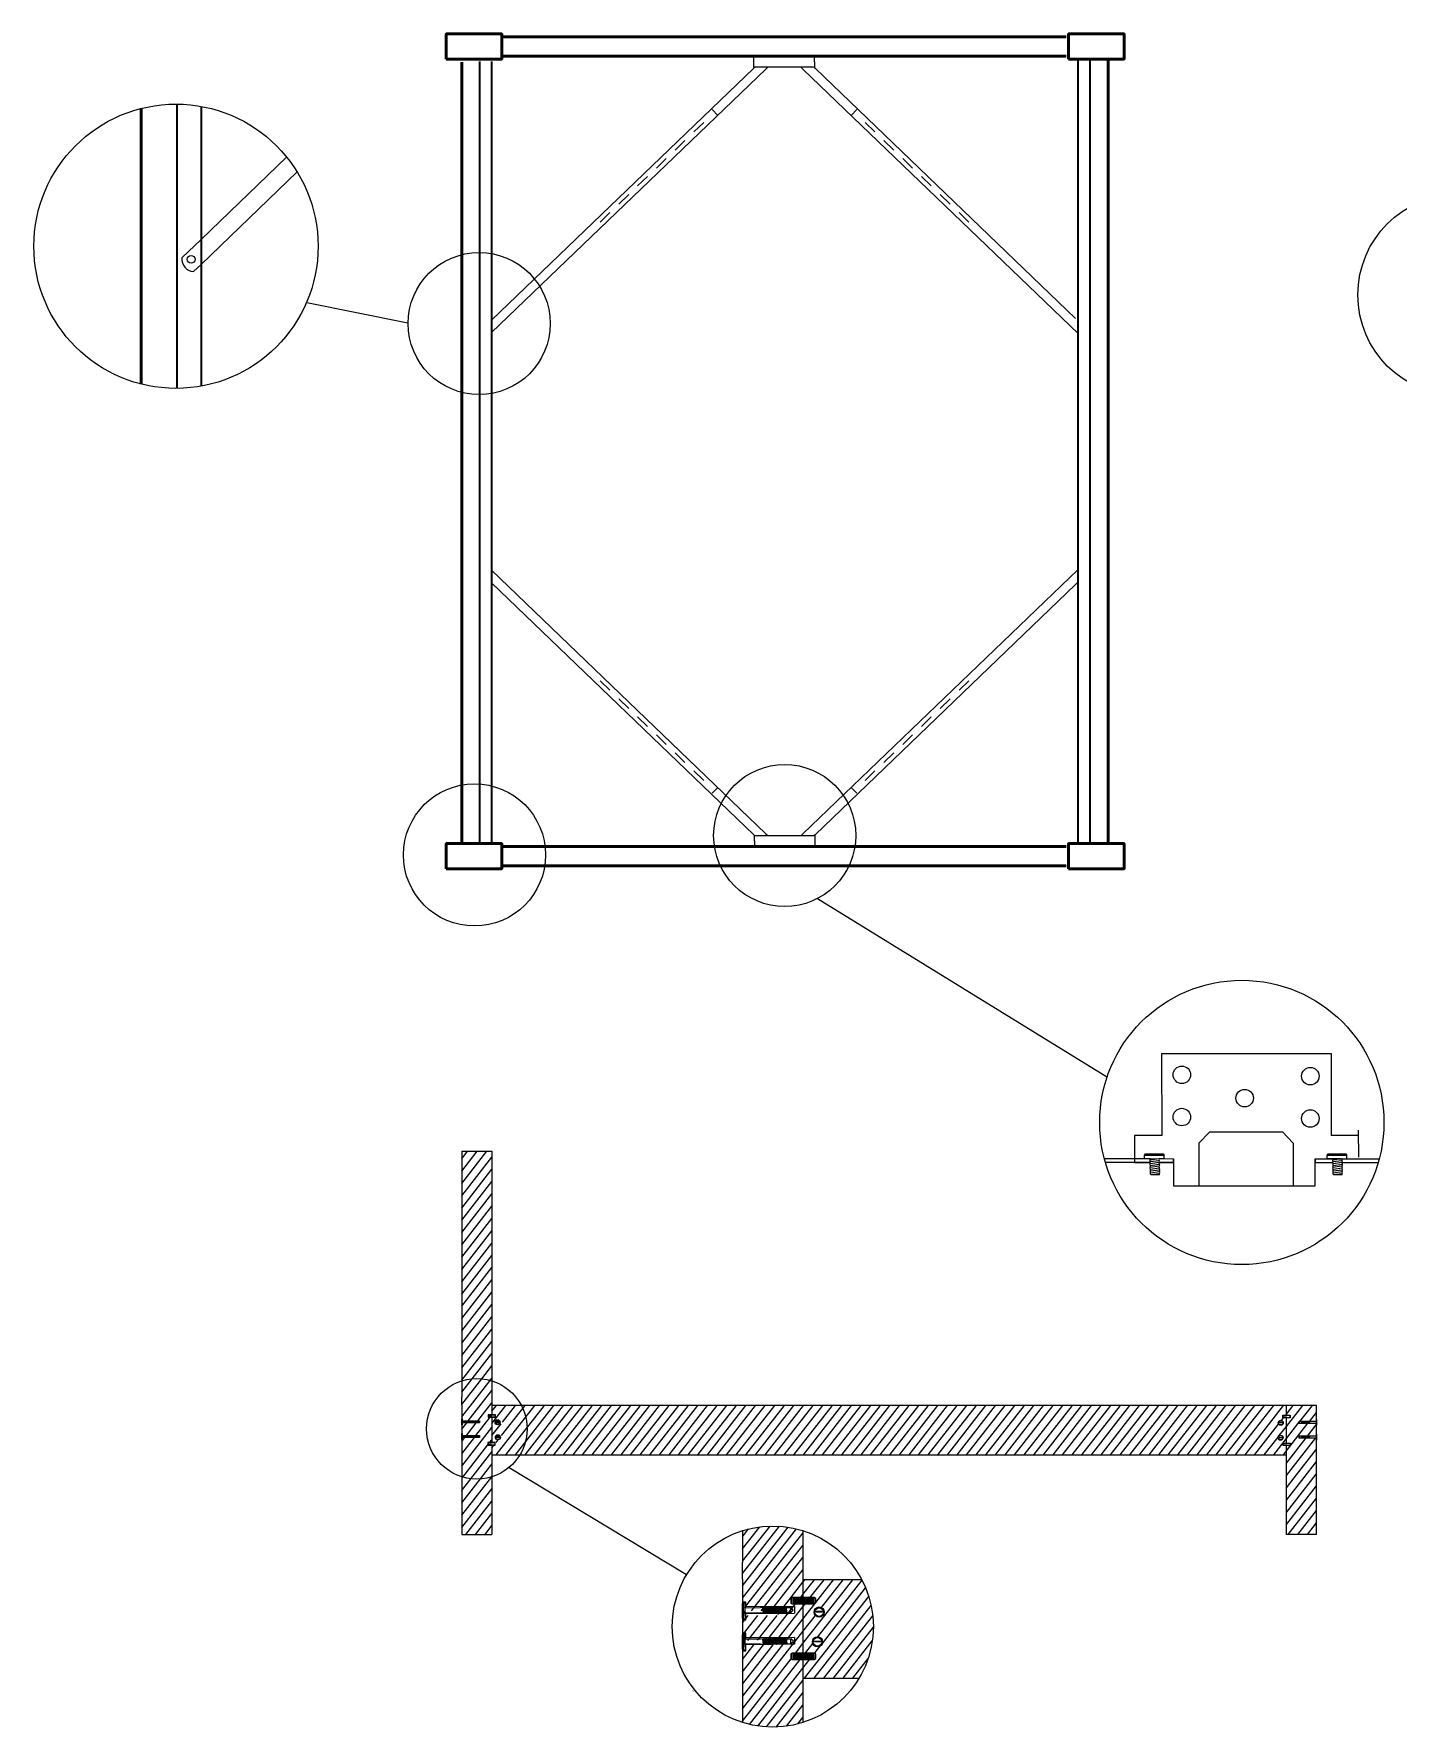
# Model space of a CAD drawing. Header units: centimetres. Extents: x 50 to 1431, y -211 to 1012.
# Drawn here: x 826.2 to 1164.3, y -44.1 to 375.7 of the extents above; entities that cross this region are included whole.
import ezdxf

# ---------------------------------------------------------------- set-up
doc = ezdxf.new("R2010")
doc.units = ezdxf.units.CM
doc.header["$MEASUREMENT"] = 0
doc.layers.add('Chiodi', color=1, linetype='Continuous')
doc.layers.add('struttura', color=7, linetype='Continuous')
pattern_1 = [(52, (871.039, 238.7672), (-1.47752, 1.154365), [])]

msp = doc.modelspace()

# ---------------------------------------------------------------- hatches: boundary and pattern name
h = msp.add_hatch()
h.set_pattern_fill('ANSI31', color=256, scale=15, angle=7)
h.paths.add_polyline_path([(939.71, 98.69), (932.22, 98.69), (932.22, 41.78, -0.153771), (939.71, 41.78)])
h = msp.add_hatch()
h.set_pattern_fill('ANSI31', color=256, scale=15, angle=7)
h.paths.add_polyline_path([(939.71, 41.78, 0.153771), (932.22, 41.78), (932.22, 37.84), (932.22, 35.75), (932.22, 32.33), (932.31, 32.33), (932.31, 31.87), (936.61, 31.87), (936.61, 31.39), (932.31, 31.39), (932.31, 30.86), (932.22, 30.86), (932.22, 28.7), (932.22, 28.69), (932.31, 28.69), (932.31, 28.23), (936.61, 28.23), (936.61, 27.75), (932.31, 27.75), (932.31, 27.22), (932.22, 27.22), (932.22, 18.01, 0.153771), (939.71, 18.01), (939.71, 25.86), (938.7, 25.86), (938.7, 26.46), (939.69, 26.46), (939.69, 32.78), (938.78, 32.78), (938.78, 33.38), (939.71, 33.38)])
h = msp.add_hatch()
h.set_pattern_fill('ANSI31', color=256, scale=15, angle=7)
h.set_pattern_definition(pattern_1)
h.paths.add_polyline_path([(1126.88, 30.19, -0.114748), (1128.16, 35.69), (939.71, 35.69), (939.71, 33.41), (940.67, 33.41), (940.67, 32.8), (939.71, 32.8), (939.71, 26.49), (940.73, 26.49), (940.73, 25.89), (939.71, 25.89), (939.71, 23.48), (1128.84, 23.48, -0.143024)])
h.paths.add_polyline_path([(942.26, 31.69), (941.19, 31.69, 0.992976)], flags=0)
h.paths.add_polyline_path([(941.09, 31.69, -1), (942.34, 31.69, -1)], flags=16)
h.paths.add_polyline_path([(942.05, 27.99), (940.99, 27.99, 0.992976)], flags=0)
h.paths.add_polyline_path([(940.89, 27.99, -1), (942.14, 27.99, -1)], flags=16)
h = msp.add_hatch()
h.set_pattern_fill('ANSI31', color=256, scale=15, angle=7)
h.set_pattern_definition(pattern_1)
h.paths.add_polyline_path([(1136.62, 32.65), (1135.74, 32.65), (1135.74, 33.26), (1136.62, 33.26), (1136.62, 35.69), (1128.16, 35.69, 0.114748), (1126.88, 30.19, 0.143024), (1128.84, 23.48), (1136.62, 23.48), (1136.62, 25.73), (1135.82, 25.73), (1135.82, 26.34), (1136.62, 26.34)])
h.paths.add_polyline_path([(1134.7, 31.47), (1135.75, 31.47, 0.829209)], flags=0)
h.paths.add_polyline_path([(1135.85, 31.37, -1), (1134.59, 31.37, -1)], flags=16)
h.paths.add_polyline_path([(1134.64, 27.76), (1135.68, 27.76, 0.829209)], flags=0)
h.paths.add_polyline_path([(1135.78, 27.67, -1), (1134.52, 27.67, -1)], flags=16)
h = msp.add_hatch()
h.set_pattern_fill('ANSI31', color=256, scale=15, angle=7)
h.set_pattern_definition(pattern_1)
h.paths.add_polyline_path([(1144.11, 27.09), (1144.03, 27.09), (1144.03, 27.62), (1139.73, 27.62), (1139.73, 28.1), (1144.03, 28.1), (1144.03, 28.57), (1144.05, 30.74), (1144.03, 30.74), (1144.03, 31.26), (1139.73, 31.26), (1139.73, 31.74), (1144.03, 31.74), (1144.03, 32.21), (1144.11, 35.69), (1136.62, 35.69), (1136.62, 33.26), (1137.56, 33.26), (1137.56, 32.65), (1136.62, 32.65), (1136.62, 26.34), (1137.64, 26.34), (1137.64, 25.73), (1136.62, 25.73), (1136.62, 18.03, 0.154369), (1144.11, 18.67)])
h = msp.add_hatch()
h.set_pattern_fill('ANSI31', color=256, scale=15, angle=7)
h.paths.add_polyline_path([(939.71, 18.01, -0.153771), (932.22, 18.01), (932.22, 3.69), (939.71, 3.69)])
h = msp.add_hatch()
h.set_pattern_fill('ANSI31', color=256, scale=15, angle=7)
h.set_pattern_definition(pattern_1)
h.paths.add_polyline_path([(1144.11, 18.67, -0.154369), (1136.62, 18.03), (1136.62, 3.69), (1144.11, 3.69)])
h = msp.add_hatch()
h.set_pattern_fill('ANSI31', color=256, scale=15, angle=7)
h.paths.add_polyline_path([(1016.79, 4.65, 0.153771), (1001.81, 4.65), (1001.81, -3.24), (1001.81, -7.41), (1001.81, -14.5), (1002.35, -14.48), (1002.35, -15.28), (1010.53, -15.21), (1010.53, -16.35), (1002.36, -16.41), (1002.37, -17.43), (1001.81, -17.44), (1001.81, -21.78), (1002.35, -21.77), (1002.35, -22.56), (1010.53, -22.5), (1010.53, -23.63), (1002.36, -23.7), (1002.37, -24.71), (1001.81, -24.73), (1001.81, -42.9, 0.153771), (1016.79, -42.91), (1016.79, -27.28), (1014.13, -27.28), (1013.77, -27.04), (1013.77, -25.92), (1014.13, -25.68), (1016.79, -25.68), (1016.79, -13.49), (1014.12, -13.49), (1013.75, -13.26), (1013.75, -12.13), (1014.12, -11.89), (1016.79, -11.89)])
h = msp.add_hatch()
h.set_pattern_fill('ANSI31', color=256, scale=15, angle=7)
h.paths.add_polyline_path([(1021.89, -15.54), (1019.76, -15.54, 0.992976)], flags=0)
h.paths.add_polyline_path([(1019.55, -15.53, -1), (1022.06, -15.53, -1)], flags=16)
h.paths.add_polyline_path([(1021.48, -22.94), (1019.35, -22.94, 0.992976)], flags=0)
h.paths.add_polyline_path([(1019.15, -22.93, -1), (1021.66, -22.93, -1)], flags=16)
edge = h.paths.add_edge_path()
edge.add_arc((1009.31, -19.13), 24.93, 329.0363, 387.7044)
edge.add_line((1031.38, -7.54), (1016.79, -7.54))
edge.add_line((1016.79, -7.54), (1016.79, -12.1))
edge.add_line((1016.79, -12.1), (1018.71, -12.1))
edge.add_line((1018.71, -12.1), (1018.71, -13.32))
edge.add_line((1018.71, -13.32), (1016.79, -13.32))
edge.add_line((1016.79, -13.32), (1016.79, -25.93))
edge.add_line((1016.79, -25.93), (1018.85, -25.93))
edge.add_line((1018.85, -25.93), (1018.85, -27.14))
edge.add_line((1018.85, -27.14), (1016.79, -27.14))
edge.add_line((1016.79, -27.14), (1016.79, -31.95))
edge.add_line((1016.79, -31.95), (1030.68, -31.95))

# ---------------------------------------------------------------- linework, layer by layer
for p, q in [((867.61, 324.72), (862.85, 320.13)), ((867.61, 318.53), (865.72, 316.72)), ((918.9, 303.93), (893.86, 308.95)), ((1020.42, 161.37), (1092.25, 117.07)), ((1101.45, 96.84), (1091.53, 96.84)), ((1106.3, 96.87), (1108.67, 96.84)), ((1108.67, 96.84), (1108.67, 95.88)), ((1143.78, 96.84), (1159.64, 96.84)), ((1143.78, 95.89), (1143.78, 96.84)), ((1102.78, 95.88), (1091.81, 95.88)), ((1108.67, 95.88), (1105.15, 95.88)), ((1143.78, 95.89), (1148.08, 95.89)), ((1150.44, 95.89), (1159.37, 95.89)), ((932.22, 35.75), (932.22, 37.84)), ((943.94, 20.31), (987.96, -6.25)), ((1001.81, -7.41), (1001.81, -3.24)), ((989.57, -35.09), (989.54, -35.11))]:
    msp.add_line(p, q)
for centre, radius in [((861.4, 323.01), 35.23), ((1179.25, 310.95), 24.93), ((936.54, 303.86), 17.61), ((1012.27, 176.95), 17.61), ((935.39, 172.15), 17.61), ((1125.57, 105.83), 35.23), ((935.96, 29.89), 12.46), ((1009.31, -19.13), 24.93)]:
    msp.add_circle(centre, radius)
msp.add_arc((865.96, 319.83), 3.12, 174.5173, 265.7627)
at = {"layer": 'Chiodi'}
for p, q in [((1105.63, 122.9), (1147.75, 122.9)), ((1105.63, 122.9), (1105.71, 102.57)), ((1147.75, 122.9), (1147.75, 102.57)), ((1105.71, 102.57), (1098.98, 102.57)), ((1098.98, 102.57), (1098.98, 95.89)), ((1117.62, 103.53), (1114.93, 100.7)), ((1117.62, 103.53), (1135.61, 103.53)), ((1135.61, 103.53), (1138.3, 100.7)), ((1154.48, 102.57), (1147.75, 102.57)), ((1154.55, 97.25), (1154.48, 103.93)), ((1101.45, 97.64), (1101.7, 98.01)), ((1106.3, 97.64), (1101.45, 97.64)), ((1101.45, 96.84), (1101.45, 97.64)), ((1102.83, 96.84), (1101.45, 96.84)), ((1101.7, 98.01), (1106.07, 98.01)), ((1102.83, 96.57), (1105.05, 96.87)), ((1102.83, 96.84), (1105.05, 96.87)), ((1102.83, 96.57), (1102.83, 96.84)), ((1105.05, 96.87), (1106.3, 96.87)), ((1106.07, 98.01), (1106.3, 97.64)), ((1106.3, 96.87), (1106.3, 97.64)), ((1108.67, 95.89), (1108.67, 96.84)), ((1114.93, 100.7), (1114.93, 90.08)), ((1138.3, 100.7), (1138.3, 90.08)), ((1143.78, 96.84), (1143.78, 95.89)), ((1143.78, 96.84), (1154.54, 96.84)), ((1146.74, 97.64), (1146.99, 98.01)), ((1151.59, 97.64), (1146.74, 97.64)), ((1146.74, 96.84), (1146.74, 97.64)), ((1148.12, 96.84), (1146.74, 96.84)), ((1146.99, 98.01), (1151.37, 98.01)), ((1148.12, 96.57), (1150.35, 96.87)), ((1148.12, 96.57), (1148.12, 96.84)), ((1150.12, 96.84), (1148.12, 96.84)), ((1150.12, 96.84), (1151.59, 96.84)), ((1151.37, 98.01), (1151.59, 97.64)), ((1151.59, 96.87), (1151.59, 97.64)), ((1151.59, 96.84), (1151.59, 96.87)), ((1098.98, 95.89), (1102.78, 95.89)), ((1102.85, 96.11), (1105.08, 96.41)), ((1102.86, 95.65), (1105.09, 95.95)), ((1102.86, 94.73), (1105.08, 95.04)), ((1102.88, 96.11), (1105.08, 96.41)), ((1102.89, 95.19), (1105.12, 95.49)), ((1102.89, 94.27), (1105.11, 94.58)), ((1102.89, 93.81), (1105.12, 94.12)), ((1102.91, 95.65), (1105.11, 95.95)), ((1102.91, 94.28), (1105.11, 94.58)), ((1102.92, 95.19), (1105.12, 95.49)), ((1102.92, 93.35), (1105.15, 93.66)), ((1102.94, 93.82), (1105.14, 94.12)), ((1102.95, 93.36), (1105.15, 93.66)), ((1102.98, 92.9), (1105.18, 93.2)), ((1102.98, 92.9), (1105.17, 92.9)), ((1105.14, 95.89), (1108.67, 95.89)), ((1105.17, 92.9), (1105.18, 93.2)), ((1108.67, 95.89), (1108.67, 90.11)), ((1143.78, 90.11), (1143.78, 95.89)), ((1148.15, 96.11), (1150.37, 96.41)), ((1148.15, 95.65), (1150.38, 95.95)), ((1148.15, 94.73), (1150.38, 95.04)), ((1148.17, 96.11), (1150.37, 96.41)), ((1148.18, 95.19), (1150.41, 95.49)), ((1148.18, 94.27), (1150.41, 94.58)), ((1148.19, 93.81), (1150.41, 94.12)), ((1148.2, 95.65), (1150.4, 95.95)), ((1148.2, 94.28), (1150.4, 94.58)), ((1148.21, 95.19), (1150.41, 95.49)), ((1148.21, 93.35), (1150.44, 93.66)), ((1148.23, 93.82), (1150.43, 94.12)), ((1148.24, 93.36), (1150.44, 93.66)), ((1148.27, 92.9), (1150.47, 93.2)), ((1148.27, 92.9), (1150.47, 92.9)), ((1150.47, 92.9), (1150.47, 93.2)), ((1108.67, 90.11), (1143.78, 90.11)), ((1014.12, -11.89), (1013.75, -12.13)), ((1013.75, -12.13), (1013.75, -13.26)), ((1019.58, -11.89), (1014.12, -11.89)), ((1014.12, -13.49), (1014.12, -11.89)), ((1014.35, -12.13), (1019.31, -12.13)), ((1014.36, -12.41), (1019.32, -12.41)), ((1019.95, -12.13), (1019.58, -11.89)), ((1019.58, -13.49), (1019.58, -11.89)), ((1019.95, -13.26), (1019.95, -12.13)), ((1013.75, -13.26), (1014.12, -13.49)), ((1014.12, -13.49), (1019.58, -13.49)), ((1014.36, -12.7), (1019.32, -12.7)), ((1014.36, -13.26), (1019.32, -13.26)), ((1014.37, -12.97), (1019.33, -12.97)), ((1019.58, -13.49), (1019.95, -13.26)), ((1014.13, -25.68), (1013.77, -25.92)), ((1013.77, -25.92), (1013.77, -27.04)), ((1013.77, -27.04), (1014.13, -27.28)), ((1019.6, -25.68), (1014.13, -25.68)), ((1014.13, -27.28), (1014.13, -25.68)), ((1014.13, -27.28), (1019.6, -27.28)), ((1014.37, -25.92), (1019.33, -25.92)), ((1014.38, -26.19), (1019.33, -26.19)), ((1014.38, -26.48), (1019.33, -26.48)), ((1014.38, -27.04), (1019.34, -27.04)), ((1014.39, -26.75), (1019.34, -26.75)), ((1019.97, -25.92), (1019.6, -25.68)), ((1019.6, -27.28), (1019.6, -25.68)), ((1019.6, -27.28), (1019.97, -27.04)), ((1019.97, -27.04), (1019.97, -25.92))]:
    msp.add_line(p, q, dxfattribs=at)
at = {"layer": 'Chiodi', "color": 2}
for p, q in [((933.9, 31.83), (934.07, 31.43)), ((934.15, 31.83), (934.32, 31.43)), ((934.39, 31.83), (934.56, 31.43)), ((934.64, 31.83), (934.81, 31.43)), ((934.89, 31.83), (935.07, 31.43)), ((935.14, 31.83), (935.31, 31.43)), ((935.38, 31.83), (935.55, 31.43)), ((935.63, 31.83), (935.81, 31.43)), ((935.89, 31.83), (936.06, 31.43)), ((1140.45, 31.71), (1140.27, 31.31)), ((1140.7, 31.71), (1140.53, 31.31)), ((1140.96, 31.71), (1140.78, 31.31)), ((1141.2, 31.71), (1141.02, 31.31)), ((1141.44, 31.71), (1141.27, 31.31)), ((1141.7, 31.71), (1141.52, 31.31)), ((1141.95, 31.71), (1141.77, 31.31)), ((1142.19, 31.71), (1142.01, 31.31)), ((1142.43, 31.71), (1142.26, 31.31)), ((933.89, 28.19), (934.06, 27.79)), ((934.13, 28.19), (934.31, 27.79)), ((934.38, 28.19), (934.55, 27.79)), ((934.63, 28.19), (934.8, 27.79)), ((934.88, 28.19), (935.05, 27.79)), ((935.12, 28.19), (935.3, 27.79)), ((935.36, 28.19), (935.54, 27.79)), ((935.62, 28.19), (935.79, 27.79)), ((935.87, 28.19), (936.05, 27.79)), ((1140.46, 28.06), (1140.29, 27.67)), ((1140.71, 28.06), (1140.54, 27.67)), ((1140.97, 28.06), (1140.8, 27.67)), ((1141.21, 28.06), (1141.04, 27.67)), ((1141.45, 28.06), (1141.28, 27.67)), ((1141.71, 28.06), (1141.54, 27.67)), ((1141.96, 28.06), (1141.79, 27.67)), ((1142.2, 28.06), (1142.03, 27.67)), ((1142.45, 28.06), (1142.28, 27.67)), ((1001.8, -17.06), (1001.81, -13.44)), ((1001.81, -13.44), (1002.1, -13.22)), ((1002.13, -17.3), (1002.1, -13.22)), ((1002.1, -13.22), (1002.48, -13.22)), ((1002.49, -14.66), (1002.48, -13.22)), ((1006.3, -14.52), (1002.49, -14.55)), ((1002.5, -15.88), (1002.49, -14.66)), ((1006.3, -15.74), (1002.5, -15.77)), ((1002.5, -15.88), (1002.52, -17.3)), ((1012.69, -14.43), (1006.3, -14.52)), ((1006.3, -15.74), (1012.87, -15.66)), ((1007.02, -15.75), (1006.86, -14.52)), ((1007.27, -15.74), (1007.12, -14.51)), ((1007.27, -15.72), (1007.12, -14.51)), ((1007.52, -15.71), (1007.37, -14.49)), ((1007.53, -15.74), (1007.37, -14.5)), ((1007.78, -15.72), (1007.62, -14.49)), ((1007.78, -15.71), (1007.62, -14.49)), ((1008.03, -15.74), (1007.88, -14.51)), ((1008.28, -15.73), (1008.13, -14.5)), ((1008.28, -15.72), (1008.13, -14.5)), ((1008.54, -15.7), (1008.38, -14.49)), ((1008.54, -15.73), (1008.38, -14.5)), ((1008.79, -15.72), (1008.64, -14.48)), ((1008.79, -15.7), (1008.64, -14.49)), ((1009.05, -15.69), (1008.89, -14.47)), ((1009.04, -15.72), (1008.89, -14.49)), ((1009.3, -15.71), (1009.14, -14.48)), ((1009.3, -15.69), (1009.14, -14.48)), ((1009.55, -15.68), (1009.4, -14.47)), ((1009.55, -15.71), (1009.4, -14.48)), ((1009.81, -15.69), (1009.65, -14.46)), ((1009.8, -15.68), (1009.65, -14.46)), ((1010.06, -15.67), (1009.9, -14.45)), ((1010.06, -15.72), (1009.9, -14.48)), ((1010.31, -15.7), (1010.16, -14.47)), ((1010.31, -15.69), (1010.16, -14.47)), ((1010.56, -15.68), (1010.41, -14.46)), ((1010.57, -15.7), (1010.41, -14.47)), ((1010.82, -15.69), (1010.66, -14.46)), ((1010.82, -15.67), (1010.66, -14.46)), ((1011.07, -15.66), (1010.92, -14.44)), ((1011.32, -15.69), (1011.17, -14.45)), ((1011.58, -15.67), (1011.42, -14.44)), ((1011.57, -15.66), (1011.42, -14.44)), ((1011.83, -15.64), (1011.67, -14.43)), ((1011.83, -15.67), (1011.67, -14.44)), ((1012.08, -15.66), (1011.93, -14.43)), ((1012.08, -15.64), (1011.93, -14.43)), ((1012.34, -15.63), (1012.18, -14.41)), ((1012.34, -15.68), (1012.18, -14.45)), ((1012.59, -15.67), (1012.43, -14.43)), ((1012.59, -15.65), (1012.43, -14.44)), ((1012.84, -15.64), (1012.69, -14.42)), ((1012.69, -14.43), (1013.81, -14.42)), ((1012.84, -15.66), (1012.69, -14.43)), ((1012.87, -15.66), (1013.82, -15.65)), ((1013.82, -15.65), (1013.81, -14.42)), ((1014.41, -15.03), (1013.81, -14.42)), ((1013.82, -15.65), (1014.41, -15.03)), ((1002.13, -17.3), (1001.8, -17.06)), ((1001.82, -21.14), (1002.11, -20.93)), ((1002.14, -25.01), (1002.11, -20.93)), ((1002.11, -20.93), (1002.49, -20.93)), ((1002.52, -17.3), (1002.13, -17.3)), ((1002.5, -22.37), (1002.49, -20.93)), ((1001.81, -24.77), (1001.82, -21.14)), ((1002.14, -25.01), (1001.81, -24.77)), ((1002.52, -25.01), (1002.14, -25.01)), ((1006.31, -22.23), (1002.5, -22.26)), ((1002.51, -23.58), (1002.5, -22.37)), ((1006.31, -23.45), (1002.51, -23.48)), ((1002.51, -23.58), (1002.52, -25.01)), ((1012.7, -22.14), (1006.31, -22.23)), ((1006.31, -23.45), (1012.87, -23.37)), ((1007.03, -23.46), (1006.87, -22.23)), ((1007.28, -23.45), (1007.12, -22.21)), ((1007.28, -23.43), (1007.12, -22.22)), ((1007.53, -23.42), (1007.38, -22.2)), ((1007.53, -23.44), (1007.38, -22.21)), ((1007.79, -23.43), (1007.63, -22.2)), ((1007.79, -23.42), (1007.63, -22.2)), ((1008.04, -23.45), (1007.88, -22.22)), ((1008.29, -23.44), (1008.14, -22.21)), ((1008.29, -23.43), (1008.14, -22.21)), ((1008.55, -23.41), (1008.39, -22.2)), ((1008.55, -23.44), (1008.39, -22.21)), ((1008.8, -23.43), (1008.65, -22.19)), ((1008.8, -23.41), (1008.65, -22.19)), ((1009.05, -23.4), (1008.9, -22.18)), ((1009.05, -23.43), (1008.9, -22.2)), ((1009.31, -23.42), (1009.15, -22.19)), ((1009.3, -23.4), (1009.15, -22.19)), ((1009.56, -23.39), (1009.4, -22.17)), ((1009.56, -23.42), (1009.4, -22.19)), ((1009.81, -23.4), (1009.66, -22.17)), ((1009.81, -23.39), (1009.66, -22.17)), ((1010.07, -23.38), (1009.91, -22.16)), ((1010.06, -23.42), (1009.91, -22.19)), ((1010.32, -23.41), (1010.16, -22.18)), ((1010.32, -23.4), (1010.16, -22.18)), ((1010.57, -23.38), (1010.42, -22.17)), ((1010.57, -23.41), (1010.42, -22.18)), ((1010.83, -23.4), (1010.67, -22.17)), ((1010.83, -23.38), (1010.67, -22.17)), ((1011.08, -23.37), (1010.93, -22.15)), ((1011.33, -23.39), (1011.17, -22.16)), ((1011.58, -23.38), (1011.43, -22.15)), ((1011.58, -23.37), (1011.43, -22.15)), ((1011.84, -23.35), (1011.68, -22.14)), ((1011.84, -23.38), (1011.68, -22.15)), ((1012.09, -23.37), (1011.94, -22.14)), ((1012.09, -23.35), (1011.94, -22.14)), ((1012.34, -23.34), (1012.19, -22.12)), ((1012.34, -23.39), (1012.19, -22.16)), ((1012.6, -23.38), (1012.44, -22.14)), ((1012.6, -23.36), (1012.44, -22.14)), ((1012.85, -23.35), (1012.7, -22.13)), ((1012.7, -22.14), (1013.82, -22.13)), ((1012.85, -23.37), (1012.7, -22.14)), ((1012.87, -23.37), (1013.83, -23.36)), ((1013.83, -23.36), (1013.82, -22.13)), ((1014.42, -22.74), (1013.82, -22.13)), ((1013.83, -23.36), (1014.42, -22.74))]:
    msp.add_line(p, q, dxfattribs=at)
for points in [[(932.28, 32.26), (932.24, 32.33), (932.24, 30.88), (932.28, 30.95), (932.28, 31.43)], [(1144.06, 32.13), (1144.1, 32.2), (1144.1, 30.75), (1144.06, 30.82), (1144.06, 31.31)], [(932.26, 28.62), (932.22, 28.69), (932.22, 27.24), (932.26, 27.3), (932.26, 27.79)], [(1144.07, 28.49), (1144.11, 28.56), (1144.11, 27.11), (1144.07, 27.18), (1144.07, 27.67)]]:
    msp.add_lwpolyline(points, dxfattribs=at)
for points in [[(932.28, 31.83), (936.5, 31.83, -0.414813), (936.55, 31.78), (936.55, 31.49, -0.385623), (936.5, 31.43), (932.28, 31.43), (932.28, 32.26)], [(1144.06, 31.7), (1139.83, 31.71, 0.414813), (1139.78, 31.66), (1139.78, 31.36, 0.385623), (1139.83, 31.31), (1144.06, 31.31), (1144.06, 32.13)], [(932.26, 28.19), (936.49, 28.19, -0.414813), (936.54, 28.14), (936.54, 27.85, -0.385623), (936.49, 27.79), (932.27, 27.79), (932.26, 28.62)], [(1144.07, 28.06), (1139.85, 28.07, 0.414813), (1139.8, 28.02), (1139.8, 27.72, 0.385623), (1139.85, 27.67), (1144.07, 27.67), (1144.07, 28.49)]]:
    msp.add_lwpolyline(points, format="xyb", dxfattribs=at)
at = {"layer": 'Chiodi'}
for points in [[(938.89, 33.31), (939.68, 33.31)], [(939.68, 32.83), (938.89, 32.84)], [(940.47, 33.31), (939.68, 33.31)], [(939.68, 32.83), (940.48, 32.84)], [(1135.86, 33.18), (1136.65, 33.18)], [(1136.65, 32.71), (1135.86, 32.71)], [(1137.44, 33.18), (1136.65, 33.18)], [(1136.65, 32.71), (1137.45, 32.71)], [(939.6, 25.92), (938.81, 25.92)], [(938.82, 26.4), (939.6, 26.4)], [(940.39, 26.4), (939.6, 26.4)], [(939.6, 25.92), (940.4, 25.92)], [(1135.94, 26.27), (1136.73, 26.27)], [(1136.73, 25.79), (1135.94, 25.8)], [(1137.52, 26.27), (1136.73, 26.27)], [(1136.73, 25.79), (1137.52, 25.8)]]:
    msp.add_lwpolyline(points, dxfattribs=at)
for points in [[(941.48, 31.6), (940.7, 31.6), (940.7, 31.49), (941.48, 31.49)], [(1134.85, 31.47), (1135.63, 31.47), (1135.63, 31.37), (1134.85, 31.37)], [(941.55, 27.89), (940.77, 27.89), (940.77, 27.79), (941.55, 27.79)], [(1134.79, 27.76), (1135.57, 27.76), (1135.57, 27.66), (1134.79, 27.66)], [(1020.07, -15.34), (1021.64, -15.34), (1021.64, -15.54), (1020.07, -15.54)], [(1019.67, -22.73), (1021.23, -22.73), (1021.23, -22.94), (1019.67, -22.94)]]:
    msp.add_lwpolyline(points, close=True, dxfattribs=at)
for centre, radius in [((865.16, 319.77), 0.963), ((1110.71, 117.65), 2.17), ((1142.55, 117.29), 2.17), ((1126.27, 111.86), 2.17), ((1110.71, 107.16), 2.17), ((1142.55, 106.8), 2.17), ((941.11, 31.5), 0.533), ((1135.23, 31.37), 0.533), ((941.17, 27.79), 0.533), ((1135.16, 27.67), 0.533), ((1020.82, -15.53), 1.07), ((1020.42, -22.93), 1.07)]:
    msp.add_circle(centre, radius, dxfattribs=at)
for centre, radius, start, end in [((1103.08, 96.37), 0.324, 141.5831, 231.9581), ((1104.81, 96.63), 0.342, 320.9942, 45.7306), ((1148.37, 96.37), 0.324, 141.5831, 231.9581), ((1150.11, 96.63), 0.342, 320.9942, 45.7306), ((1103.11, 95.91), 0.324, 141.5831, 231.9581), ((1103.12, 95.45), 0.324, 141.5831, 231.9581), ((1103.11, 94.53), 0.324, 141.5831, 231.9581), ((1103.12, 94.99), 0.305, 140.0829, 233.8973), ((1103.14, 94.07), 0.324, 141.5831, 231.9581), ((1103.15, 93.61), 0.324, 141.5831, 231.9581), ((1103.18, 93.15), 0.324, 141.5831, 231.9581), ((1104.84, 96.17), 0.342, 320.9942, 45.7306), ((1104.94, 95.28), 0.279, 300.9257, 50.8227), ((1104.84, 94.79), 0.342, 320.9942, 45.7306), ((1104.85, 95.71), 0.342, 320.9942, 45.7306), ((1104.87, 94.33), 0.342, 320.9942, 45.7306), ((1104.88, 93.87), 0.342, 320.9942, 45.7306), ((1104.91, 93.41), 0.342, 320.9942, 45.7306), ((1148.4, 95.91), 0.324, 141.5831, 231.9581), ((1148.41, 95.45), 0.324, 141.5831, 231.9581), ((1148.4, 94.53), 0.324, 141.5831, 231.9581), ((1148.42, 94.99), 0.305, 140.0829, 233.8973), ((1148.43, 94.07), 0.324, 141.5831, 231.9581), ((1148.44, 93.61), 0.324, 141.5831, 231.9581), ((1148.47, 93.15), 0.324, 141.5831, 231.9581), ((1150.14, 96.17), 0.342, 320.9942, 45.7306), ((1150.14, 95.71), 0.342, 320.9942, 45.7306), ((1150.23, 95.28), 0.279, 300.9257, 50.8227), ((1150.14, 94.79), 0.342, 320.9942, 45.7306), ((1150.17, 94.33), 0.342, 320.9942, 45.7306), ((1150.17, 93.87), 0.342, 320.9942, 45.7306), ((1150.2, 93.41), 0.342, 320.9942, 45.7306), ((939.21, 33.07), 0.395, 142.4778, 216.2823), ((940.16, 33.07), 0.395, 323.7177, 37.5222), ((1136.18, 32.94), 0.395, 142.4778, 216.2823), ((1137.13, 32.94), 0.395, 323.7177, 37.5222), ((939.13, 26.16), 0.395, 142.4778, 216.2823), ((940.08, 26.16), 0.395, 323.7177, 37.5222), ((1136.25, 26.03), 0.395, 142.4778, 216.2823), ((1137.2, 26.03), 0.395, 323.7177, 37.5222)]:
    msp.add_arc(centre, radius, start, end, dxfattribs=at)
at = {"layer": 'Chiodi', "color": 2}
for centre, radius, start, end in [((1006.95, -15.57), 0.188, 236.744, 290.4876), ((1007, -14.65), 0.189, 50.3794, 135.1159), ((1007.13, -15.61), 0.179, 230.9684, 321.3433), ((1007.25, -14.64), 0.189, 50.3794, 135.1159), ((1007.38, -15.6), 0.179, 230.9684, 321.3433), ((1007.5, -14.64), 0.189, 50.3794, 135.1159), ((1007.64, -15.6), 0.179, 230.9684, 321.3433), ((1007.74, -14.59), 0.154, 30.311, 140.208), ((1007.89, -15.58), 0.179, 230.9684, 318.2552), ((1008.01, -14.65), 0.189, 50.3794, 135.1159), ((1008.14, -15.6), 0.179, 230.9684, 321.3433), ((1008.26, -14.63), 0.189, 50.3794, 135.1159), ((1008.4, -15.59), 0.179, 230.9684, 321.3433), ((1008.52, -14.63), 0.189, 50.3794, 135.1159), ((1008.65, -15.59), 0.179, 230.9684, 321.3433), ((1008.77, -14.62), 0.189, 50.3794, 135.1159), ((1008.91, -15.58), 0.179, 230.9684, 321.3433), ((1009.02, -14.62), 0.189, 50.3794, 135.1159), ((1009.16, -15.58), 0.179, 230.9684, 321.3433), ((1009.28, -14.61), 0.189, 50.3794, 135.1159), ((1009.41, -15.57), 0.179, 230.9684, 321.3433), ((1009.53, -14.61), 0.189, 50.3794, 135.1159), ((1009.66, -15.57), 0.179, 230.9684, 321.3433), ((1009.78, -14.6), 0.189, 50.3794, 135.1159), ((1009.92, -15.56), 0.179, 230.9684, 321.3433), ((1010.04, -14.62), 0.189, 50.3794, 135.1159), ((1010.17, -15.58), 0.179, 230.9684, 321.3433), ((1010.29, -14.6), 0.189, 50.3794, 135.1159), ((1010.42, -15.56), 0.179, 230.9684, 321.3433), ((1010.54, -14.6), 0.189, 50.3794, 135.1159), ((1010.68, -15.56), 0.179, 230.9684, 321.3433), ((1010.8, -14.59), 0.189, 50.3794, 135.1159), ((1010.93, -15.55), 0.179, 230.9684, 321.3433), ((1011.04, -14.56), 0.165, 39.0811, 136.807), ((1011.19, -15.56), 0.154, 218.7093, 325.0489), ((1011.3, -14.59), 0.189, 50.3794, 135.1159), ((1011.43, -15.55), 0.179, 230.9684, 321.3433), ((1011.55, -14.57), 0.189, 50.3794, 135.1159), ((1011.69, -15.53), 0.179, 230.9684, 321.3433), ((1011.81, -14.57), 0.189, 50.3794, 135.1159), ((1011.94, -15.53), 0.179, 230.9684, 321.3433), ((1012.06, -14.56), 0.189, 50.3794, 135.1159), ((1012.2, -15.52), 0.179, 230.9684, 321.3433), ((1012.31, -14.58), 0.189, 50.3794, 135.1159), ((1012.45, -15.54), 0.179, 230.9684, 321.3433), ((1012.57, -14.57), 0.189, 50.3794, 135.1159), ((1012.7, -15.53), 0.179, 230.9684, 321.3433), ((1006.96, -23.28), 0.188, 236.744, 290.4876), ((1007, -22.36), 0.189, 50.3794, 135.1159), ((1007.14, -23.32), 0.179, 230.9684, 321.3433), ((1007.26, -22.35), 0.189, 50.3794, 135.1159), ((1007.39, -23.31), 0.179, 230.9684, 321.3433), ((1007.51, -22.35), 0.189, 50.3794, 135.1159), ((1007.65, -23.31), 0.179, 230.9684, 321.3433), ((1007.75, -22.3), 0.154, 30.311, 140.208), ((1007.9, -23.29), 0.179, 230.9684, 318.2552), ((1008.02, -22.35), 0.189, 50.3794, 135.1159), ((1008.15, -23.31), 0.179, 230.9684, 321.3433), ((1008.27, -22.34), 0.189, 50.3794, 135.1159), ((1008.41, -23.3), 0.179, 230.9684, 321.3433), ((1008.52, -22.34), 0.189, 50.3794, 135.1159), ((1008.66, -23.3), 0.179, 230.9684, 321.3433), ((1008.78, -22.33), 0.189, 50.3794, 135.1159), ((1008.91, -23.29), 0.179, 230.9684, 321.3433), ((1009.03, -22.33), 0.189, 50.3794, 135.1159), ((1009.16, -23.29), 0.179, 230.9684, 321.3433), ((1009.28, -22.32), 0.189, 50.3794, 135.1159), ((1009.42, -23.28), 0.179, 230.9684, 321.3433), ((1009.54, -22.32), 0.189, 50.3794, 135.1159), ((1009.67, -23.28), 0.179, 230.9684, 321.3433), ((1009.79, -22.31), 0.189, 50.3794, 135.1159), ((1009.93, -23.26), 0.179, 230.9684, 321.3433), ((1010.04, -22.33), 0.189, 50.3794, 135.1159), ((1010.18, -23.29), 0.179, 230.9684, 321.3433), ((1010.3, -22.31), 0.189, 50.3794, 135.1159), ((1010.43, -23.27), 0.179, 230.9684, 321.3433), ((1010.55, -22.31), 0.189, 50.3794, 135.1159), ((1010.69, -23.27), 0.179, 230.9684, 321.3433), ((1010.81, -22.3), 0.189, 50.3794, 135.1159), ((1010.94, -23.26), 0.179, 230.9684, 321.3433), ((1011.05, -22.27), 0.165, 39.0811, 136.807), ((1011.2, -23.27), 0.154, 218.7093, 325.0489), ((1011.31, -22.3), 0.189, 50.3794, 135.1159), ((1011.44, -23.26), 0.179, 230.9684, 321.3433), ((1011.56, -22.28), 0.189, 50.3794, 135.1159), ((1011.7, -23.24), 0.179, 230.9684, 321.3433), ((1011.82, -22.28), 0.189, 50.3794, 135.1159), ((1011.95, -23.24), 0.179, 230.9684, 321.3433), ((1012.07, -22.27), 0.189, 50.3794, 135.1159), ((1012.2, -23.23), 0.179, 230.9684, 321.3433), ((1012.32, -22.29), 0.189, 50.3794, 135.1159), ((1012.46, -23.25), 0.179, 230.9684, 321.3433), ((1012.58, -22.28), 0.189, 50.3794, 135.1159), ((1012.71, -23.24), 0.179, 230.9684, 321.3433)]:
    msp.add_arc(centre, radius, start, end, dxfattribs=at)
at = {"layer": 'struttura'}
for p, q in [((1004.64, 368.69), (1004.64, 370.17)), ((1019.64, 368.69), (1019.64, 370.17)), ((1004.58, 367.18), (1004.82, 367.41)), ((1007.63, 366.94), (1008.11, 367.41)), ((1016.8, 366.94), (1016.31, 367.41)), ((1019.85, 367.18), (1019.64, 367.41)), ((1084.34, 239.19), (1084.9, 239.73)), ((1004.58, 177.14), (1004.79, 176.92)), ((1007.63, 177.38), (1008.11, 176.92)), ((1016.8, 177.38), (1016.32, 176.92)), ((1019.85, 177.14), (1019.61, 176.92)), ((1004.79, 175.63), (1004.79, 174.2)), ((1019.78, 175.63), (1019.78, 174.2)), ((932.22, 98.69), (932.22, 37.84)), ((932.22, 98.69), (939.71, 98.69)), ((939.71, 98.69), (939.71, 33.41)), ((932.22, 35.75), (932.22, 3.69)), ((1144.11, 35.69), (939.71, 35.69)), ((1136.62, 33.26), (1136.62, 35.69)), ((1144.11, 3.69), (1144.11, 35.69)), ((932.23, 32.33), (932.31, 32.33)), ((932.31, 30.86), (932.23, 30.86)), ((932.31, 32.33), (932.31, 31.87)), ((932.31, 31.87), (936.61, 31.87)), ((936.61, 31.39), (932.31, 31.39)), ((932.31, 31.39), (932.31, 30.86)), ((936.61, 31.87), (936.61, 31.39)), ((939.69, 32.78), (939.69, 26.46)), ((1136.62, 26.34), (1136.62, 32.65)), ((1144.03, 31.74), (1139.73, 31.74)), ((1139.73, 31.74), (1139.73, 31.26)), ((1139.73, 31.26), (1144.03, 31.26)), ((1144.11, 32.21), (1144.03, 32.21)), ((1144.03, 32.21), (1144.03, 31.74)), ((1144.03, 31.26), (1144.03, 30.74)), ((1144.03, 30.74), (1144.11, 30.74)), ((932.23, 28.69), (932.31, 28.69)), ((932.31, 27.22), (932.23, 27.22)), ((932.31, 28.69), (932.31, 28.23)), ((932.31, 28.23), (936.61, 28.23)), ((936.61, 27.75), (932.31, 27.75)), ((932.31, 27.75), (932.31, 27.22)), ((936.61, 28.23), (936.61, 27.75)), ((939.71, 25.89), (939.71, 3.69)), ((1136.62, 3.69), (1136.62, 25.73)), ((1144.03, 28.1), (1139.73, 28.1)), ((1139.73, 28.1), (1139.73, 27.62)), ((1139.73, 27.62), (1144.03, 27.62)), ((1144.11, 28.57), (1144.03, 28.57)), ((1144.03, 28.57), (1144.03, 28.1)), ((1144.03, 27.62), (1144.03, 27.09)), ((1144.03, 27.09), (1144.11, 27.09)), ((939.71, 23.48), (1136.62, 23.48)), ((1001.81, 4.65), (1001.81, -3.24)), ((1016.79, 4.65), (1016.79, -12.1)), ((932.22, 3.69), (939.71, 3.69)), ((1144.11, 3.69), (1136.62, 3.69)), ((1001.81, -7.41), (1001.81, -42.9)), ((1031.38, -7.54), (1016.79, -7.54)), ((1001.81, -13.09), (1002.05, -13.09)), ((1002.6, -13.07), (1001.95, -13.08)), ((1002.61, -14.55), (1002.6, -13.07)), ((1014.7, -14.15), (1002.61, -14.24)), ((1002.64, -17.42), (1002.62, -15.77)), ((1002.62, -15.92), (1014.71, -15.82)), ((1014.7, -14.15), (1014.7, -14.12)), ((1014.7, -14.15), (1014.71, -15.82)), ((1016.79, -13.32), (1016.79, -25.93)), ((1002.05, -17.44), (1001.81, -17.44)), ((1001.82, -20.8), (1002.06, -20.8)), ((1002.61, -20.78), (1001.96, -20.79)), ((1002.06, -17.44), (1002.64, -17.42)), ((1002.62, -22.26), (1002.61, -20.78)), ((1002.06, -25.15), (1001.82, -25.15)), ((1002.07, -25.15), (1002.64, -25.13)), ((1014.7, -21.83), (1002.62, -21.92)), ((1002.64, -25.13), (1002.63, -23.48)), ((1014.72, -23.53), (1002.63, -23.63)), ((1014.7, -21.86), (1014.7, -21.83)), ((1014.7, -21.86), (1014.72, -23.53)), ((1016.79, -27.14), (1016.79, -42.91)), ((1016.79, -31.95), (1030.68, -31.95))]:
    msp.add_line(p, q, dxfattribs=at)
at = {"layer": 'struttura', "lineweight": 53}
for points in [[(928.39, 369.41), (942.14, 369.41), (942.14, 375.66), (928.39, 375.66), (928.39, 369.41)], [(942.51, 374.95), (1082.03, 374.95)], [(1082.65, 369.41), (1096.39, 369.41), (1096.39, 375.66), (1082.65, 375.66), (1082.65, 369.41)], [(942.51, 370.17), (1082.03, 370.17)], [(932.22, 368.65), (932.22, 174.95)], [(1092.44, 174.95), (1092.44, 369.11)], [(852.76, 357.16), (852.76, 288.86)], [(928.39, 168.7), (942.14, 168.7), (942.14, 174.94), (928.39, 174.94), (928.39, 168.7)], [(942.51, 174.2), (1082.03, 174.2)], [(1082.65, 168.7), (1096.39, 168.7), (1096.39, 174.94), (1082.65, 174.94), (1082.65, 168.7)], [(942.51, 169.41), (1082.03, 169.41)]]:
    msp.add_lwpolyline(points, dxfattribs=at)
at = {"layer": 'struttura', "lineweight": 35}
for points in [[(1084.9, 369.54), (1084.9, 174.84)], [(1087.9, 369.54), (1087.9, 174.84)], [(936.65, 368.79), (936.65, 175.31)], [(939.64, 368.79), (939.64, 175.31)], [(861.62, 358.24), (861.62, 287.78)], [(867.61, 357.69), (867.61, 288.34)]]:
    msp.add_lwpolyline(points, dxfattribs=at)
at = {"layer": 'struttura', "lineweight": 25}
for points in [[(1004.58, 367.18), (939.64, 304.71)], [(939.64, 301.62), (1007.63, 366.94)], [(1019.64, 368.69), (1019.64, 367.41), (1004.64, 367.41), (1004.64, 368.69)], [(1085.1, 301.31), (1016.8, 366.94)], [(1019.85, 367.18), (1084.34, 305.14)], [(994.31, 356.88), (995.68, 355.44)], [(1030.12, 356.88), (1028.75, 355.44)], [(888.82, 345.13), (867.61, 324.72)], [(867.61, 318.53), (891.44, 341.43)], [(939.64, 242.71), (1007.63, 177.38)], [(1004.58, 177.14), (939.64, 239.61)], [(1084.9, 242.82), (1016.8, 177.38)], [(1019.85, 177.14), (1084.34, 239.19)], [(994.31, 187.44), (995.68, 188.88)], [(1030.12, 187.44), (1028.75, 188.88)], [(1004.79, 175.63), (1004.79, 176.92), (1019.78, 176.92), (1019.78, 175.63)]]:
    msp.add_lwpolyline(points, dxfattribs=at)
at = {"layer": 'struttura', "lineweight": 18}
for points in [[(989.78, 351.34), (992.21, 353.7)], [(1034.64, 351.34), (1032.21, 353.7)], [(985.13, 346.87), (987.56, 349.24)], [(1039.3, 346.87), (1036.86, 349.24)], [(980.47, 342.41), (982.91, 344.78)], [(1043.95, 342.41), (1041.52, 344.78)], [(975.82, 337.95), (978.26, 340.31)], [(1048.61, 337.95), (1046.17, 340.31)], [(971.17, 333.48), (973.6, 335.85)], [(1053.26, 333.48), (1050.82, 335.85)], [(966.51, 329.02), (968.95, 331.39)], [(1057.91, 329.02), (1055.48, 331.39)], [(966.51, 215.31), (968.95, 212.94)], [(1057.91, 215.31), (1055.48, 212.94)], [(971.17, 210.85), (973.6, 208.47)], [(1053.26, 210.85), (1050.82, 208.47)], [(975.82, 206.38), (978.26, 204.01)], [(1048.61, 206.38), (1046.17, 204.01)], [(980.47, 201.92), (982.91, 199.55)], [(1043.95, 201.92), (1041.52, 199.55)], [(985.13, 197.45), (987.56, 195.08)], [(1039.3, 197.45), (1036.86, 195.08)], [(989.78, 192.99), (992.21, 190.62)], [(1034.64, 192.99), (1032.21, 190.62)]]:
    msp.add_lwpolyline(points, dxfattribs=at)
at = {"layer": 'struttura', "color": 3}
for points in [[(932.28, 32.26), (932.28, 32.26)], [(1144.06, 32.13), (1144.06, 32.13)], [(932.26, 28.62), (932.26, 28.62)], [(1144.07, 28.49), (1144.07, 28.49)]]:
    msp.add_lwpolyline(points, dxfattribs=at)
at = {"layer": 'struttura'}
for points in [[(940.6, 33.38), (938.78, 33.38), (938.78, 32.78), (940.6, 32.78)], [(1135.74, 33.26), (1137.56, 33.26), (1137.56, 32.65), (1135.74, 32.65)], [(940.52, 26.46), (938.7, 26.46), (938.7, 25.86), (940.52, 25.86)], [(1135.82, 26.34), (1137.64, 26.34), (1137.64, 25.73), (1135.82, 25.73)]]:
    msp.add_lwpolyline(points, close=True, dxfattribs=at)
for centre, radius in [((941.12, 31.5), 0.628), ((1135.22, 31.37), 0.628), ((941.18, 27.79), 0.628), ((1135.15, 27.67), 0.628), ((1020.81, -15.53), 1.26), ((1020.4, -22.93), 1.26)]:
    msp.add_circle(centre, radius, dxfattribs=at)

doc.saveas('drawing.dxf')
